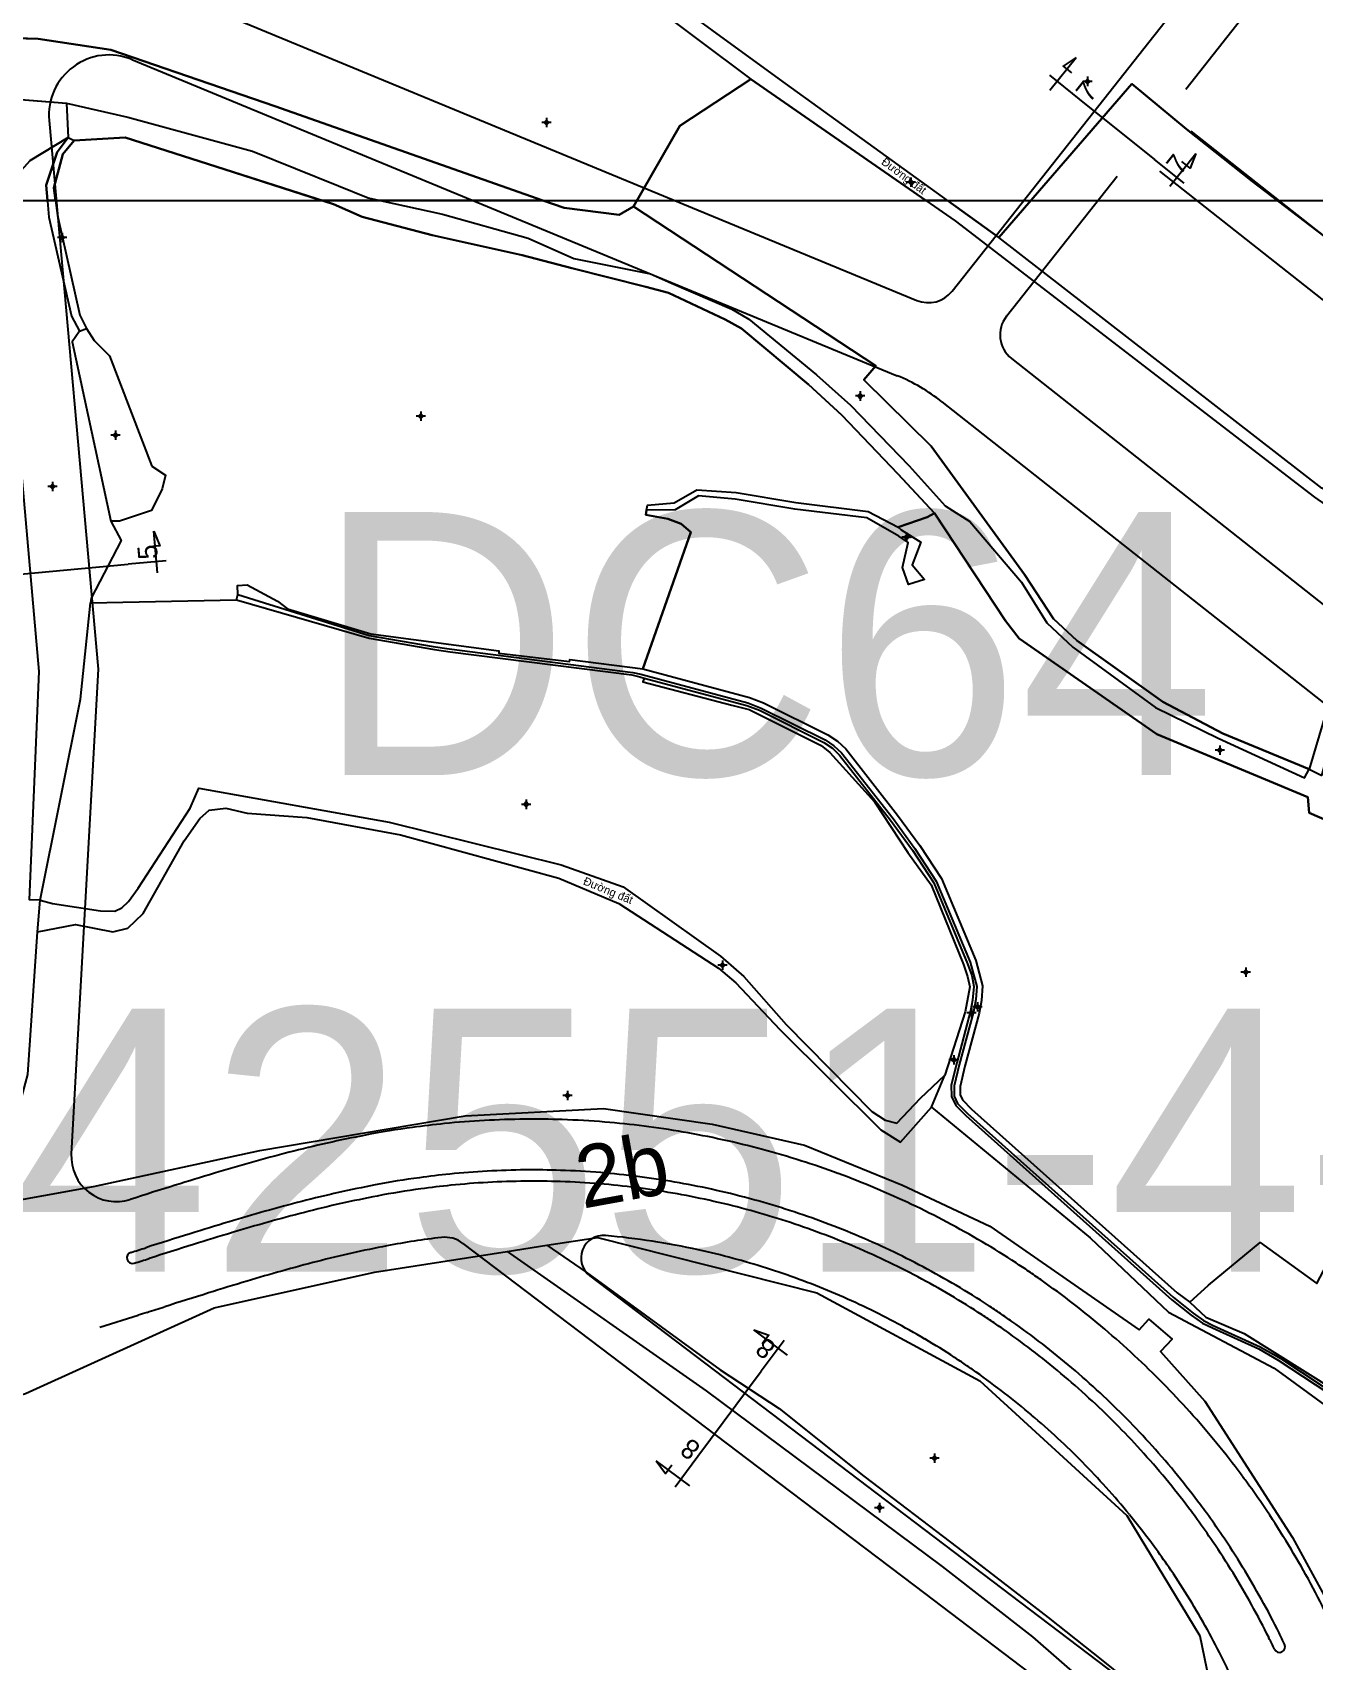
# Model space of a CAD drawing. Extents: x 548357 to 553070, y 1834500 to 1842500.
# Drawn here: x 551097.4 to 551438.2, y 1840111.6 to 1840544.7 of the extents above; entities that cross this region are included whole.
import ezdxf

# ---------------------------------------------------------------- set-up
doc = ezdxf.new("R2010")
doc.units = 0
for name, color, linetype in [('Level 10', 7, 'Continuous'), ('Level 11', 7, 'Continuous'), ('Level 13', 7, 'Continuous'), ('Level 2', 7, 'Continuous'), ('Level 30', 7, 'Continuous'), ('Level 5', 7, 'Continuous'), ('Level 52', 7, 'Continuous'), ('Level 55', 7, 'Continuous'), ('Level 61', 7, 'Continuous'), ('Level 62', 7, 'Continuous'), ('Level 7', 7, 'Continuous')]:
    doc.layers.add(name, color=color, linetype=linetype)

msp = doc.modelspace()

# ---------------------------------------------------------------- linework, layer by layer
at = {"layer": 'Level 10'}
for p, q in [((551106.38, 1840525.85), (551106.86, 1840516.73)), ((551106.86, 1840516.73), (551108.43, 1840515.94)), ((551109.86, 1840465.23), (551111.76, 1840465.92)), ((551112.82, 1840392.93), (551151.61, 1840393.74)), ((551151.61, 1840393.74), (551151.98, 1840395.14)), ((551437.06, 1840348.73), (551440.36, 1840347.03)), ((551098.69, 1840305.43), (551099.39, 1840313.86)), ((551336.54, 1840258.77), (551340.13, 1840267.26)), ((551223.68, 1840220.36), (551234.22, 1840222.01))]:
    msp.add_line(p, q, dxfattribs=at)
for points in [[(551114.28, 1840660.5), (551191.19, 1840605.11), (551288.45, 1840532.26), (551342.86, 1840494.6), (551438.49, 1840421.07), (551456.04, 1840408.84), (551446.73, 1840381.23), (551437.06, 1840348.73)], [(551440.36, 1840347.03), (551447.22, 1840371.4), (551454.04, 1840387.99), (551465.82, 1840401.65), (551459.1, 1840413.38), (551440.43, 1840423.43), (551354.44, 1840490.14), (551296.12, 1840532.21), (551117, 1840662.7)], [(551037.11, 1840549.53), (551066.12, 1840548.3), (551076.44, 1840543.63), (551098.86, 1840543.01), (551118.2, 1840540.1), (551161.85, 1840525.11), (551233.16, 1840500), (551238.84, 1840498), (551253.43, 1840496.18), (551257.28, 1840498.42), (551321.76, 1840456), (551318.54, 1840452.23), (551336.45, 1840434.6), (551361.33, 1840400.44), (551368.98, 1840388.72), (551375.21, 1840382.9), (551398.13, 1840366.63), (551414.04, 1840358.14), (551437.06, 1840348.73)], [(551037.11, 1840549.53), (551046.24, 1840536.02), (551056.23, 1840529.35), (551062.8, 1840527.2), (551072.7, 1840527.84), (551077.64, 1840529), (551081.72, 1840528.86), (551081.83, 1840527.85), (551106.38, 1840525.85)], [(551106.38, 1840525.85), (551122.75, 1840522.12), (551155.9, 1840513.07), (551178.76, 1840503.85), (551186.7, 1840500.69), (551189.86, 1840500), (551206.46, 1840496.37), (551229.24, 1840489.98), (551241.41, 1840484.5), (551261.82, 1840480.46), (551267.35, 1840477.95), (551283.39, 1840471.04), (551287.92, 1840468.4), (551305.95, 1840453.6), (551314.99, 1840445.54), (551330.63, 1840429.38), (551340.23, 1840418.78), (551346.74, 1840414.57), (551360.48, 1840398.44), (551367.27, 1840387.61), (551374.19, 1840381.18), (551396.19, 1840365.11), (551412.86, 1840356.94), (551435.83, 1840346.4), (551437.06, 1840348.73)], [(551099.39, 1840313.86), (551096.57, 1840313.94), (551099.1, 1840374.7), (551089.22, 1840487.92), (551091.87, 1840503.91), (551093.56, 1840507.04), (551096.72, 1840510.62), (551106.86, 1840516.73)], [(551106.86, 1840516.73), (551103.93, 1840512.86), (551100.98, 1840504.09), (551101.72, 1840495.51), (551107.76, 1840469.17), (551109.86, 1840465.23)], [(551108.43, 1840515.94), (551105.45, 1840512.28), (551103.02, 1840503.37), (551103.46, 1840500), (551103.99, 1840496), (551110, 1840469.46), (551111.76, 1840465.92)], [(551108.43, 1840515.94), (551122.02, 1840516.7), (551148.38, 1840508.33), (551177.41, 1840498.98), (551185.1, 1840495.64), (551203.73, 1840490.78), (551227.69, 1840485.44), (551240.83, 1840481.96), (551260.55, 1840476.97), (551266.55, 1840475.38), (551281.66, 1840468.31), (551286.04, 1840465.95), (551303.82, 1840451.05), (551312.66, 1840442.84), (551327.63, 1840427.22), (551337.34, 1840416.8)], [(551111.76, 1840465.92), (551113.8, 1840462.71), (551117.82, 1840458.62), (551129.16, 1840429.31), (551132.71, 1840426.94), (551131.9, 1840423.31), (551129.02, 1840417.52), (551120.53, 1840414.68), (551118.22, 1840414.63)], [(551109.86, 1840465.23), (551107.88, 1840462.41), (551118.22, 1840414.63)], [(551260.73, 1840417.59), (551260.96, 1840418.94), (551268.12, 1840419.53), (551274.16, 1840422.98), (551284.56, 1840422.29), (551300.44, 1840419.63), (551319.74, 1840417.27), (551327.68, 1840413.04)], [(551327.68, 1840413.04), (551328.5, 1840412.35), (551333.69, 1840409.04), (551331.37, 1840403.01), (551334.67, 1840399.15), (551330.41, 1840397.83), (551328.84, 1840402.35), (551330.3, 1840409.03), (551327.88, 1840410.71), (551319.34, 1840415.53), (551300.15, 1840417.85), (551284.36, 1840420.56), (551274.6, 1840421.43), (551268.37, 1840417.7), (551260.73, 1840417.59)], [(551118.22, 1840414.63), (551120.94, 1840409.56), (551112.95, 1840394.21), (551112.82, 1840392.93)], [(551259.76, 1840375.42), (551272.5, 1840411.7), (551269.94, 1840413.92), (551266.42, 1840415.3), (551260.51, 1840416.31), (551260.73, 1840417.59)], [(551327.68, 1840413.04), (551335.36, 1840415.71), (551337.34, 1840416.8)], [(551337.34, 1840416.8), (551356.2, 1840388.16), (551359.85, 1840383.45), (551396.5, 1840358.02), (551436.71, 1840341.21), (551437.05, 1840337.04), (551485.36, 1840316.17), (551500, 1840309.43), (551502.75, 1840308.17), (551555.02, 1840280.41), (551573.65, 1840254.89)], [(551151.98, 1840395.14), (551151.89, 1840397.59), (551154.48, 1840397.73), (551162.51, 1840393.39), (551165.18, 1840391.32), (551187.36, 1840384.66), (551221.41, 1840380.14), (551221.41, 1840379.56), (551240.21, 1840377.35), (551240.29, 1840377.88), (551259.76, 1840375.42)], [(551099.39, 1840313.86), (551110.13, 1840367.3), (551112.82, 1840392.93)], [(551151.61, 1840393.74), (551186.95, 1840383.54), (551204.3, 1840380.53), (551208.49, 1840379.94), (551256.8, 1840373.75), (551258.92, 1840373.25), (551260.1, 1840372.91)], [(551151.98, 1840395.14), (551186.91, 1840384.22), (551203.99, 1840381.28), (551208.23, 1840380.72), (551257.06, 1840374.42), (551259.26, 1840373.96), (551287.67, 1840366.3), (551291.27, 1840364.95), (551308.23, 1840356.45), (551310.56, 1840354.89), (551312.6, 1840353.01), (551326.32, 1840335.55), (551332.16, 1840327.54), (551337.8, 1840318.89), (551346.87, 1840297.31), (551348.6, 1840290.87), (551348.36, 1840287.38), (551347.74, 1840284.11), (551343.9, 1840270.04), (551342.61, 1840264.4), (551342.62, 1840261.68), (551343.51, 1840259.78), (551346.16, 1840257.11), (551400.89, 1840208.24), (551406.21, 1840203.93), (551408.91, 1840202.01), (551411.46, 1840200.71), (551424.03, 1840195), (551429.47, 1840191.9), (551452.02, 1840176.98)], [(551259.76, 1840375.42), (551288.14, 1840367.77), (551291.89, 1840366.36), (551309.01, 1840357.78), (551311.52, 1840356.1), (551313.73, 1840354.06), (551327.55, 1840336.48), (551333.43, 1840328.41), (551339.17, 1840319.61), (551348.33, 1840297.81), (551350.15, 1840291.02), (551349.89, 1840287.18), (551349.24, 1840283.76), (551345.39, 1840269.67), (551344.15, 1840264.23), (551344.16, 1840262.03), (551344.79, 1840260.68), (551347.22, 1840258.23), (551401.92, 1840209.39), (551405.26, 1840206.92)], [(551260.1, 1840372.91), (551259.77, 1840371.92), (551283.42, 1840365.7), (551288.08, 1840364.56), (551307.23, 1840354.99), (551309.51, 1840353.1), (551321.37, 1840339.97), (551330.29, 1840326.5), (551336.43, 1840317.95), (551345.06, 1840296.72), (551346.16, 1840293.5), (551346.72, 1840290.75), (551345.51, 1840284.1), (551340.13, 1840267.26)], [(551260.1, 1840372.91), (551287.45, 1840365.59), (551290.79, 1840364.35), (551307.91, 1840355.78), (551310.2, 1840354.25), (551312.11, 1840352.38), (551325.67, 1840335.09), (551331.54, 1840327.1), (551337.16, 1840318.49), (551346.17, 1840296.92), (551347.31, 1840293.8), (551347.83, 1840290.83), (551347.48, 1840287.21), (551346.9, 1840284.38), (551343.25, 1840270.6), (551341.8, 1840264.62), (551341.88, 1840261.58), (551343.03, 1840259.23), (551345.68, 1840256.55), (551400.51, 1840207.49), (551405.66, 1840203.46), (551408.61, 1840201.33), (551411.27, 1840200.07), (551423.61, 1840194.51), (551428.74, 1840191.48), (551451.62, 1840176.48)], [(551099.39, 1840313.86), (551102.69, 1840312.96), (551115.45, 1840310.98), (551119.26, 1840310.91), (551121.15, 1840311.78), (551122.88, 1840313.44), (551125.5, 1840317.03), (551139.32, 1840338.32), (551141.59, 1840343.59), (551192.26, 1840334.61), (551238.04, 1840323.26), (551254.53, 1840317.4), (551280.45, 1840298.91), (551286.62, 1840293.57), (551297.9, 1840280.77), (551320.72, 1840257.59), (551324.25, 1840255.33), (551327.31, 1840254.53), (551333.66, 1840261.14), (551340.13, 1840267.26)], [(551098.69, 1840305.43), (551108.78, 1840307.35), (551118.71, 1840305.41), (551122.77, 1840306.41), (551126.83, 1840310.31), (551137.73, 1840329.64), (551141.88, 1840335.6), (551144.4, 1840337.81), (551148.81, 1840338.35), (551154.48, 1840336.94), (551170.4, 1840335.86), (551195.32, 1840331.21), (551237.39, 1840319.72), (551253.36, 1840312.96), (551279.87, 1840295.73), (551284.45, 1840291.8), (551296.21, 1840279.42), (551323.1, 1840252.78), (551328.33, 1840249.46), (551336.54, 1840258.77)], [(551087.08, 1840232.84), (551093.05, 1840255.9), (551096.12, 1840267.45), (551098.69, 1840305.43)], [(551087.08, 1840232.84), (551113.62, 1840237.67), (551157.83, 1840247.28), (551212.51, 1840256.45), (551249.32, 1840258.41), (551278.22, 1840254.26), (551302.73, 1840248.63), (551328.85, 1840238), (551352.1, 1840227.14), (551391.84, 1840199.51), (551394.36, 1840202.34), (551400.55, 1840197.05), (551397.44, 1840193.76), (551409.31, 1840180.56), (551432.59, 1840144.3), (551447.9, 1840116.2)], [(551336.54, 1840258.77), (551378.76, 1840224.01), (551399.65, 1840204.25), (551427.75, 1840189.29), (551442.19, 1840178.74), (551456.07, 1840170.6), (551460.1, 1840169.81), (551492.44, 1840171.15)], [(551234.22, 1840222.01), (551247.67, 1840224.11), (551306.01, 1840209.36), (551349.44, 1840185.98), (551388.55, 1840150.17), (551407.98, 1840118.08), (551414.51, 1840086.3)], [(550958.44, 1840184.78), (550961.84, 1840184.42), (550973.02, 1840183.6), (550988.05, 1840184.12), (550996.05, 1840185.53), (551025.22, 1840188.98), (551050.28, 1840195.61), (551053.57, 1840196.32), (551072.13, 1840199.09), (551072.47, 1840199.25), (551072.93, 1840176.13), (551095.54, 1840182.55), (551145.69, 1840205.4), (551188.39, 1840214.84), (551223.68, 1840220.36)], [(551223.68, 1840220.36), (551276.64, 1840183.29), (551339.39, 1840136.6), (551363.4, 1840117.89), (551376.74, 1840106.21), (551380.41, 1840102.63), (551402.18, 1840086.48), (551416.64, 1840074.9)], [(551234.22, 1840222.01), (551244.71, 1840214.84), (551280.35, 1840188.93), (551296.02, 1840178.62), (551318.55, 1840160.6), (551343.46, 1840141.65), (551367.55, 1840122.96), (551382.15, 1840111.5), (551406.46, 1840091.83), (551414.51, 1840086.3)], [(551405.26, 1840206.92), (551410.22, 1840211.38), (551424, 1840222.79), (551439.03, 1840211.86), (551442.66, 1840218.57), (551446.29, 1840218.81), (551450.83, 1840215.35), (551501.88, 1840185.44), (551502.47, 1840182.58)], [(551405.26, 1840206.92), (551409.53, 1840202.9), (551419.73, 1840198.52), (551451.99, 1840178.33), (551465.55, 1840175.24), (551481.05, 1840175.67), (551497.62, 1840176.8)]]:
    msp.add_lwpolyline(points, dxfattribs=at)
at = {"layer": 'Level 11'}
for p, q in [((551377.43, 1840531.67), (551376.8, 1840531.67)), ((551378.05, 1840532.29), (551377.43, 1840531.67)), ((551377.43, 1840531.67), (551378.05, 1840531.04)), ((551378.05, 1840532.92), (551378.05, 1840532.29)), ((551378.68, 1840531.67), (551378.05, 1840532.29)), ((551378.05, 1840531.04), (551378.68, 1840531.67)), ((551378.05, 1840531.04), (551378.05, 1840530.42)), ((551379.3, 1840531.67), (551378.68, 1840531.67)), ((551234.11, 1840521.97), (551234.11, 1840521.35)), ((551233.48, 1840520.72), (551232.86, 1840520.72)), ((551234.11, 1840521.35), (551233.48, 1840520.72)), ((551233.48, 1840520.72), (551234.11, 1840520.1)), ((551234.73, 1840520.72), (551234.11, 1840521.35)), ((551234.11, 1840520.1), (551234.73, 1840520.72)), ((551234.11, 1840520.1), (551234.11, 1840519.47)), ((551235.36, 1840520.72), (551234.73, 1840520.72)), ((551330.4, 1840504.86), (551329.78, 1840504.86)), ((551331.03, 1840505.49), (551330.4, 1840504.86)), ((551330.4, 1840504.86), (551331.03, 1840504.24)), ((551331.03, 1840506.11), (551331.03, 1840505.49)), ((551331.65, 1840504.86), (551331.03, 1840505.49)), ((551331.03, 1840504.24), (551331.65, 1840504.86)), ((551332.28, 1840504.86), (551331.65, 1840504.86)), ((551331.03, 1840504.24), (551331.03, 1840503.61)), ((551105.26, 1840491.39), (551105.26, 1840490.77)), ((551104.64, 1840490.14), (551104.01, 1840490.14)), ((551105.26, 1840490.77), (551104.64, 1840490.14)), ((551104.64, 1840490.14), (551105.26, 1840489.52)), ((551105.89, 1840490.14), (551105.26, 1840490.77)), ((551105.26, 1840489.52), (551105.89, 1840490.14)), ((551105.26, 1840489.52), (551105.26, 1840488.89)), ((551106.51, 1840490.14), (551105.89, 1840490.14)), ((551317.57, 1840448.59), (551316.95, 1840447.97)), ((551317.57, 1840449.22), (551317.57, 1840448.59)), ((551318.2, 1840447.97), (551317.57, 1840448.59)), ((551200.7, 1840443.82), (551200.7, 1840443.2)), ((551316.95, 1840447.97), (551316.32, 1840447.97)), ((551316.95, 1840447.97), (551317.57, 1840447.34)), ((551317.57, 1840447.34), (551318.2, 1840447.97)), ((551317.57, 1840447.34), (551317.57, 1840446.72)), ((551318.82, 1840447.97), (551318.2, 1840447.97)), ((551200.08, 1840442.57), (551199.45, 1840442.57)), ((551200.7, 1840443.2), (551200.08, 1840442.57)), ((551200.08, 1840442.57), (551200.7, 1840441.95)), ((551201.33, 1840442.57), (551200.7, 1840443.2)), ((551200.7, 1840441.95), (551201.33, 1840442.57)), ((551200.7, 1840441.95), (551200.7, 1840441.32)), ((551201.95, 1840442.57), (551201.33, 1840442.57)), ((551118.79, 1840437.54), (551118.17, 1840437.54)), ((551119.42, 1840438.17), (551118.79, 1840437.54)), ((551118.79, 1840437.54), (551119.42, 1840436.92)), ((551119.42, 1840438.79), (551119.42, 1840438.17)), ((551120.04, 1840437.54), (551119.42, 1840438.17)), ((551119.42, 1840436.92), (551120.04, 1840437.54)), ((551119.42, 1840436.92), (551119.42, 1840436.29)), ((551120.67, 1840437.54), (551120.04, 1840437.54)), ((551102.07, 1840423.88), (551101.44, 1840423.88)), ((551102.69, 1840424.5), (551102.07, 1840423.88)), ((551102.07, 1840423.88), (551102.69, 1840423.25)), ((551102.69, 1840425.13), (551102.69, 1840424.5)), ((551103.32, 1840423.88), (551102.69, 1840424.5)), ((551102.69, 1840423.25), (551103.32, 1840423.88)), ((551102.69, 1840423.25), (551102.69, 1840422.63)), ((551103.94, 1840423.88), (551103.32, 1840423.88)), ((551329.31, 1840410.41), (551328.68, 1840410.41)), ((551329.93, 1840411.03), (551329.31, 1840410.41)), ((551329.31, 1840410.41), (551329.93, 1840409.78)), ((551329.93, 1840411.66), (551329.93, 1840411.03)), ((551330.56, 1840410.41), (551329.93, 1840411.03)), ((551329.93, 1840409.78), (551330.56, 1840410.41)), ((551329.93, 1840409.78), (551329.93, 1840409.16)), ((551331.18, 1840410.41), (551330.56, 1840410.41)), ((551412.6, 1840353.77), (551411.98, 1840353.77)), ((551413.23, 1840354.39), (551412.6, 1840353.77)), ((551412.6, 1840353.77), (551413.23, 1840353.14)), ((551413.23, 1840355.02), (551413.23, 1840354.39)), ((551413.85, 1840353.77), (551413.23, 1840354.39)), ((551413.23, 1840353.14), (551413.85, 1840353.77)), ((551413.23, 1840353.14), (551413.23, 1840352.52)), ((551414.48, 1840353.77), (551413.85, 1840353.77)), ((551228.72, 1840339.96), (551228.1, 1840339.33)), ((551228.72, 1840340.58), (551228.72, 1840339.96)), ((551229.35, 1840339.33), (551228.72, 1840339.96)), ((551228.1, 1840339.33), (551227.47, 1840339.33)), ((551228.1, 1840339.33), (551228.72, 1840338.71)), ((551228.72, 1840338.71), (551229.35, 1840339.33)), ((551228.72, 1840338.71), (551228.72, 1840338.08)), ((551229.97, 1840339.33), (551229.35, 1840339.33)), ((551280.3, 1840296.53), (551279.68, 1840296.53)), ((551280.93, 1840297.15), (551280.3, 1840296.53)), ((551280.3, 1840296.53), (551280.93, 1840295.9)), ((551280.93, 1840297.78), (551280.93, 1840297.15)), ((551281.55, 1840296.53), (551280.93, 1840297.15)), ((551280.93, 1840295.9), (551281.55, 1840296.53)), ((551282.18, 1840296.53), (551281.55, 1840296.53)), ((551280.93, 1840295.9), (551280.93, 1840295.28)), ((551419.52, 1840294.65), (551418.89, 1840294.65)), ((551420.14, 1840295.28), (551419.52, 1840294.65)), ((551419.52, 1840294.65), (551420.14, 1840294.03)), ((551420.14, 1840295.9), (551420.14, 1840295.28)), ((551420.77, 1840294.65), (551420.14, 1840295.28)), ((551420.14, 1840294.03), (551420.77, 1840294.65)), ((551420.14, 1840294.03), (551420.14, 1840293.4)), ((551421.39, 1840294.65), (551420.77, 1840294.65)), ((551346.58, 1840283.82), (551345.96, 1840283.82)), ((551347.21, 1840284.45), (551346.58, 1840283.82)), ((551346.58, 1840283.82), (551347.21, 1840283.2)), ((551347.21, 1840285.07), (551347.21, 1840284.45)), ((551347.83, 1840283.82), (551347.21, 1840284.45)), ((551347.21, 1840283.2), (551347.83, 1840283.82)), ((551348.16, 1840285.49), (551347.54, 1840285.49)), ((551348.46, 1840283.82), (551347.83, 1840283.82)), ((551348.79, 1840286.11), (551348.16, 1840285.49)), ((551348.16, 1840285.49), (551348.79, 1840284.86)), ((551348.79, 1840286.74), (551348.79, 1840286.11)), ((551349.41, 1840285.49), (551348.79, 1840286.11)), ((551348.79, 1840284.86), (551349.41, 1840285.49)), ((551348.79, 1840284.86), (551348.79, 1840284.24)), ((551350.04, 1840285.49), (551349.41, 1840285.49)), ((551347.21, 1840283.2), (551347.21, 1840282.57)), ((551341.82, 1840271.36), (551341.2, 1840271.36)), ((551342.45, 1840271.99), (551341.82, 1840271.36)), ((551341.82, 1840271.36), (551342.45, 1840270.74)), ((551342.45, 1840272.61), (551342.45, 1840271.99)), ((551343.07, 1840271.36), (551342.45, 1840271.99)), ((551342.45, 1840270.74), (551343.07, 1840271.36)), ((551342.45, 1840270.74), (551342.45, 1840270.11)), ((551343.7, 1840271.36), (551343.07, 1840271.36)), ((551239.08, 1840261.84), (551238.46, 1840261.84)), ((551239.71, 1840262.46), (551239.08, 1840261.84)), ((551239.08, 1840261.84), (551239.71, 1840261.21)), ((551239.71, 1840263.09), (551239.71, 1840262.46)), ((551240.33, 1840261.84), (551239.71, 1840262.46)), ((551239.71, 1840261.21), (551240.33, 1840261.84)), ((551240.96, 1840261.84), (551240.33, 1840261.84)), ((551239.71, 1840261.21), (551239.71, 1840260.59)), ((551337.38, 1840166.62), (551337.38, 1840166)), ((551336.76, 1840165.37), (551336.13, 1840165.37)), ((551337.38, 1840166), (551336.76, 1840165.37)), ((551336.76, 1840165.37), (551337.38, 1840164.75)), ((551338.01, 1840165.37), (551337.38, 1840166)), ((551337.38, 1840164.75), (551338.01, 1840165.37)), ((551337.38, 1840164.75), (551337.38, 1840164.12)), ((551338.63, 1840165.37), (551338.01, 1840165.37)), ((551322.06, 1840152.21), (551321.43, 1840152.21)), ((551322.68, 1840152.84), (551322.06, 1840152.21)), ((551322.06, 1840152.21), (551322.68, 1840151.59)), ((551322.68, 1840153.46), (551322.68, 1840152.84)), ((551323.31, 1840152.21), (551322.68, 1840152.84)), ((551322.68, 1840151.59), (551323.31, 1840152.21)), ((551322.68, 1840151.59), (551322.68, 1840150.96)), ((551323.93, 1840152.21), (551323.31, 1840152.21))]:
    msp.add_line(p, q, dxfattribs=at)
for centre in [(551378.05, 1840531.67), (551234.11, 1840520.72), (551331.03, 1840504.86), (551105.26, 1840490.14), (551317.57, 1840447.97), (551200.7, 1840442.57), (551119.42, 1840437.54), (551102.69, 1840423.88), (551329.93, 1840410.41), (551413.23, 1840353.77), (551228.72, 1840339.33), (551280.93, 1840296.53), (551420.14, 1840294.65), (551347.21, 1840283.82), (551348.78, 1840285.49), (551342.45, 1840271.36), (551239.71, 1840261.84), (551337.38, 1840165.37), (551322.68, 1840152.21)]:
    msp.add_circle(centre, 0.15, dxfattribs=at)
at = {"layer": 'Level 13'}
for points in [[(551368.06, 1840529.35), (551375.03, 1840538.03)], [(551375.03, 1840538.03), (551371.59, 1840535.69), (551373.8, 1840533.92)], [(551367.99, 1840533.3), (551375.88, 1840526.97)], [(551375.88, 1840526.97), (551395.91, 1840510.9)], [(551403.81, 1840504.57), (551395.91, 1840510.9)], [(551399.94, 1840503.79), (551406.9, 1840512.47)], [(551406.9, 1840512.47), (551405.36, 1840508.61), (551403.15, 1840510.38)], [(551129.63, 1840411.98), (551131.21, 1840408.13), (551128.38, 1840407.87)], [(551130.65, 1840400.9), (551129.63, 1840411.98)], [(551081.7, 1840399.43), (551122.81, 1840403.22)], [(551132.89, 1840404.15), (551122.81, 1840403.22)], [(551298.25, 1840192.83), (551289.32, 1840199.49)], [(551289.32, 1840199.49), (551293.24, 1840198.09), (551291.54, 1840195.81)], [(551297.32, 1840196.68), (551291.27, 1840188.56)], [(551274.36, 1840165.9), (551291.27, 1840188.56)], [(551272.25, 1840158), (551263.33, 1840164.66)], [(551263.33, 1840164.66), (551265.79, 1840161.3), (551267.49, 1840163.58)], [(551268.31, 1840157.79), (551274.36, 1840165.9)]]:
    msp.add_lwpolyline(points, dxfattribs=at)
at = {"layer": 'Level 2'}
for p, q in [((551098.86, 1840543.01), (551076.44, 1840543.63)), ((551118.2, 1840540.1), (551098.86, 1840543.01)), ((551081.83, 1840527.85), (551106.38, 1840525.85)), ((551186.7, 1840500.69), (551189.86, 1840500)), ((551189.86, 1840500), (551206.46, 1840496.37)), ((551206.46, 1840496.37), (551229.24, 1840489.98)), ((551321.76, 1840456), (551257.28, 1840498.42)), ((551203.73, 1840490.78), (551185.1, 1840495.64)), ((551227.69, 1840485.44), (551203.73, 1840490.78)), ((551240.83, 1840481.96), (551227.69, 1840485.44)), ((551260.55, 1840476.97), (551240.83, 1840481.96)), ((551261.82, 1840480.46), (551267.35, 1840477.95)), ((551267.35, 1840477.95), (551283.39, 1840471.04)), ((551283.39, 1840471.04), (551287.92, 1840468.4)), ((551286.04, 1840465.95), (551281.66, 1840468.31)), ((551303.82, 1840451.05), (551286.04, 1840465.95)), ((551287.92, 1840468.4), (551305.95, 1840453.6)), ((551305.95, 1840453.6), (551314.99, 1840445.54)), ((551318.54, 1840452.23), (551321.76, 1840456)), ((551312.66, 1840442.84), (551303.82, 1840451.05)), ((551314.99, 1840445.54), (551330.63, 1840429.38)), ((551327.63, 1840427.22), (551312.66, 1840442.84)), ((551337.34, 1840416.8), (551327.63, 1840427.22)), ((551330.63, 1840429.38), (551340.23, 1840418.78)), ((551274.16, 1840422.98), (551284.56, 1840422.29)), ((551284.56, 1840422.29), (551300.44, 1840419.63)), ((551268.37, 1840417.7), (551260.73, 1840417.59)), ((551274.6, 1840421.43), (551268.37, 1840417.7)), ((551284.36, 1840420.56), (551274.6, 1840421.43)), ((551300.15, 1840417.85), (551284.36, 1840420.56)), ((551120.53, 1840414.68), (551118.22, 1840414.63)), ((551118.22, 1840414.63), (551120.94, 1840409.56)), ((551260.73, 1840417.59), (551260.51, 1840416.31)), ((551269.94, 1840413.92), (551266.42, 1840415.3)), ((551327.68, 1840413.04), (551335.36, 1840415.71)), ((551335.36, 1840415.71), (551327.68, 1840413.04)), ((551335.36, 1840415.71), (551337.34, 1840416.8)), ((551337.34, 1840416.8), (551335.36, 1840415.71)), ((551356.2, 1840388.16), (551337.34, 1840416.8)), ((551368.98, 1840388.72), (551361.33, 1840400.44)), ((551154.48, 1840397.73), (551162.51, 1840393.39)), ((551360.48, 1840398.44), (551367.27, 1840387.61)), ((551112.82, 1840392.93), (551151.61, 1840393.74)), ((551151.61, 1840393.74), (551151.98, 1840395.14)), ((551162.51, 1840393.39), (551165.18, 1840391.32)), ((551165.18, 1840391.32), (551187.36, 1840384.66)), ((551187.36, 1840384.66), (551221.41, 1840380.14)), ((551221.41, 1840380.14), (551221.41, 1840379.56)), ((551221.41, 1840379.56), (551240.21, 1840377.35)), ((551259.76, 1840375.42), (551288.14, 1840367.77)), ((551288.14, 1840367.77), (551291.89, 1840366.36)), ((551396.19, 1840365.11), (551412.86, 1840356.94)), ((551313.73, 1840354.06), (551327.55, 1840336.48)), ((551412.86, 1840356.94), (551435.83, 1840346.4)), ((551435.83, 1840346.4), (551437.06, 1840348.73)), ((551327.55, 1840336.48), (551333.43, 1840328.41)), ((551333.43, 1840328.41), (551339.17, 1840319.61)), ((551339.17, 1840319.61), (551348.33, 1840297.81)), ((551348.33, 1840297.81), (551350.15, 1840291.02)), ((551350.15, 1840291.02), (551349.89, 1840287.18)), ((551349.89, 1840287.18), (551349.24, 1840283.76)), ((551344.15, 1840264.23), (551344.16, 1840262.03)), ((551344.16, 1840262.03), (551344.79, 1840260.68)), ((551344.79, 1840260.68), (551347.22, 1840258.23)), ((551347.22, 1840258.23), (551401.92, 1840209.39)), ((551401.92, 1840209.39), (551405.26, 1840206.92))]:
    msp.add_line(p, q, dxfattribs=at)
for points in [[(551233.16, 1840500), (551161.85, 1840525.11), (551118.2, 1840540.1)], [(551106.38, 1840525.85), (551122.75, 1840522.12), (551155.9, 1840513.07)], [(551148.38, 1840508.33), (551122.02, 1840516.7), (551108.43, 1840515.94), (551105.45, 1840512.28)], [(551155.9, 1840513.07), (551178.76, 1840503.85), (551186.7, 1840500.69)], [(551105.45, 1840512.28), (551103.02, 1840503.37), (551103.46, 1840500), (551103.99, 1840496), (551110, 1840469.46), (551111.76, 1840465.92)], [(551185.1, 1840495.64), (551177.41, 1840498.98), (551148.38, 1840508.33)], [(551257.28, 1840498.42), (551253.43, 1840496.18), (551238.84, 1840498), (551233.16, 1840500)], [(551229.24, 1840489.98), (551241.41, 1840484.5), (551261.82, 1840480.46)], [(551281.66, 1840468.31), (551266.55, 1840475.38), (551260.55, 1840476.97)], [(551111.76, 1840465.92), (551113.8, 1840462.71), (551117.82, 1840458.62)], [(551117.82, 1840458.62), (551129.16, 1840429.31), (551132.71, 1840426.94)], [(551361.33, 1840400.44), (551336.45, 1840434.6), (551318.54, 1840452.23)], [(551132.71, 1840426.94), (551131.9, 1840423.31), (551129.02, 1840417.52), (551120.53, 1840414.68)], [(551266.42, 1840415.3), (551260.51, 1840416.31), (551260.73, 1840417.59), (551260.96, 1840418.94), (551268.12, 1840419.53), (551274.16, 1840422.98)], [(551330.3, 1840409.03), (551327.88, 1840410.71), (551319.34, 1840415.53), (551300.15, 1840417.85)], [(551300.44, 1840419.63), (551319.74, 1840417.27), (551327.68, 1840413.04)], [(551340.23, 1840418.78), (551346.74, 1840414.57), (551360.48, 1840398.44)], [(551259.76, 1840375.42), (551272.5, 1840411.7), (551269.94, 1840413.92)], [(551269.94, 1840413.92), (551272.5, 1840411.7), (551259.76, 1840375.42)], [(551260.51, 1840416.31), (551266.42, 1840415.3), (551269.94, 1840413.92)], [(551120.94, 1840409.56), (551112.95, 1840394.21), (551112.82, 1840392.93)], [(551327.68, 1840413.04), (551328.5, 1840412.35), (551333.69, 1840409.04), (551331.37, 1840403.01), (551334.67, 1840399.15), (551330.41, 1840397.83)], [(551330.41, 1840397.83), (551328.84, 1840402.35), (551330.3, 1840409.03)], [(551151.98, 1840395.14), (551151.89, 1840397.59), (551154.48, 1840397.73)], [(551485.36, 1840316.17), (551437.05, 1840337.04), (551436.71, 1840341.21), (551396.5, 1840358.02), (551359.85, 1840383.45), (551356.2, 1840388.16)], [(551367.27, 1840387.61), (551374.19, 1840381.18), (551396.19, 1840365.11)], [(551398.13, 1840366.63), (551375.21, 1840382.9), (551368.98, 1840388.72)], [(551240.21, 1840377.35), (551240.29, 1840377.88), (551259.76, 1840375.42)], [(551291.89, 1840366.36), (551309.01, 1840357.78), (551311.52, 1840356.1), (551313.73, 1840354.06)], [(551437.06, 1840348.73), (551414.04, 1840358.14), (551398.13, 1840366.63)], [(551349.24, 1840283.76), (551345.39, 1840269.67), (551344.15, 1840264.23)], [(551405.26, 1840206.92), (551410.22, 1840211.38), (551424, 1840222.79)], [(551424, 1840222.79), (551439.03, 1840211.86), (551442.66, 1840218.57)]]:
    msp.add_lwpolyline(points, dxfattribs=at)
at = {"layer": 'Level 30'}
for p, q in [((551106.53, 1840566.81), (551332.68, 1840473.38)), ((551353.72, 1840490.66), (551412.03, 1840564.54)), ((551404.22, 1840529.63), (551424.22, 1840554.98)), ((551123.83, 1840537.48), (551327.45, 1840453.36)), ((551405.54, 1840518.39), (551629.68, 1840341.51)), ((551356.5, 1840469.16), (551385.94, 1840506.47)), ((551397.18, 1840507.79), (551621.31, 1840330.91)), ((551342.01, 1840475.82), (551353.72, 1840490.66)), ((551357.82, 1840457.93), (551581.96, 1840281.04)), ((551339.34, 1840446.4), (551563.16, 1840269.77)), ((551245.67, 1840213.87), (551400.89, 1840096.17)), ((551115.28, 1840200.23), (551125.47, 1840203.44))]:
    msp.add_line(p, q, dxfattribs=at)
for points in [[(551101.79, 1840521.26), (551114.88, 1840375.26), (551107.7, 1840246.31)], [(551211.9, 1840222.53), (551299.03, 1840156.47), (551332.21, 1840131.3), (551397.87, 1840081.51)]]:
    msp.add_lwpolyline(points, dxfattribs=at)
for centre, radius, start, end in [((551117.72, 1840522.69), 16, 67.5539, 185.1255), ((551335.73, 1840480.78), 8, 247.5539, 321.7202), ((551362.78, 1840464.21), 8, 141.7202, 231.7202), ((551308.36, 1840407.15), 50, 51.7202, 67.5539), ((551228.24, 1840032.67), 222.71, 97.6737, 100.9398), ((551233.76, 1839991.7), 264.05, 95.8126, 97.6737), ((551229.62, 1840032.38), 223.16, 93.0822, 95.8126), ((551230.96, 1840007.52), 248.06, 90.6066, 93.0822), ((551230.76, 1840026.45), 229.12, 88.1154, 90.6066), ((551230.61, 1840021.79), 233.79, 85.3316, 88.1154), ((551230.89, 1840025.32), 230.25, 82.7187, 85.3316), ((551228.81, 1840009.03), 246.67, 80.2653, 82.7187), ((551242.69, 1839949.61), 306.98, 102.5838, 104.5403), ((551254.69, 1839895.81), 362.1, 100.9398, 102.5838), ((551231.67, 1840025.7), 229.75, 77.6159, 80.2653), ((551230.65, 1840021.04), 234.52, 74.9477, 77.6159), ((551119.68, 1840245.64), 12, 176.8111, 287.8062), ((551307.33, 1839700.38), 564.45, 104.5403, 105.5914), ((551231.75, 1840025.13), 230.29, 72.3057, 74.9477), ((551227.03, 1840010.35), 245.8, 69.8574, 72.3057), ((551604.98, 1838724.84), 1584.37, 106.84867, 107.24369), ((551281.39, 1839793.32), 467.97, 105.5914, 106.8487), ((551233.76, 1839991.7), 250.55, 95.8126, 97.6737), ((551229.62, 1840032.38), 209.66, 93.0822, 95.8126), ((551230.96, 1840007.52), 234.56, 90.6066, 93.0822), ((551230.76, 1840026.45), 215.62, 88.1154, 90.6066), ((551230.61, 1840021.79), 220.29, 85.3316, 88.1154), ((551230.89, 1840025.32), 216.75, 82.7187, 85.3316), ((551228.81, 1840009.03), 233.17, 80.2653, 82.7187), ((551232.5, 1840025.25), 229.93, 67.213, 69.8574), ((551514.16, 1839017.44), 1277.99, 107.24369, 107.80617), ((551242.69, 1839949.61), 293.48, 102.5838, 104.5403), ((551254.69, 1839895.81), 348.6, 100.9398, 102.5838), ((551228.24, 1840032.67), 209.21, 97.6737, 100.9398), ((551228.24, 1840032.67), 206.21, 97.6737, 100.9398), ((551233.76, 1839991.7), 247.55, 95.8126, 97.6737), ((551229.62, 1840032.38), 206.66, 93.0822, 95.8126), ((551230.96, 1840007.52), 231.56, 90.6066, 93.0822), ((551230.76, 1840026.45), 212.62, 88.1154, 90.6066), ((551230.61, 1840021.79), 217.29, 85.3316, 88.1154), ((551230.89, 1840025.32), 213.75, 82.7187, 85.3316), ((551228.81, 1840009.03), 230.17, 80.2653, 82.7187), ((551231.67, 1840025.7), 213.25, 77.6159, 80.2653), ((551231.67, 1840025.7), 216.25, 77.6159, 80.2653), ((551230.65, 1840021.04), 221.02, 74.9477, 77.6159), ((551230.54, 1840020.57), 235, 64.6248, 67.213), ((551307.33, 1839700.38), 550.95, 104.5403, 105.5914), ((551242.69, 1839949.61), 290.48, 102.5838, 104.5403), ((551254.69, 1839895.81), 345.6, 100.9398, 102.5838), ((551230.65, 1840021.04), 218.02, 74.9477, 77.6159), ((551231.75, 1840025.13), 213.79, 72.3057, 74.9477), ((551231.75, 1840025.13), 216.79, 72.3057, 74.9477), ((551227.03, 1840010.35), 232.3, 69.8574, 72.3057), ((551230.54, 1840020.58), 235, 62.0647, 64.6248), ((551604.98, 1838724.84), 1570.87, 106.84867, 107.24369), ((551281.39, 1839793.32), 454.47, 105.5914, 106.8487), ((551281.39, 1839793.32), 451.47, 105.5914, 106.8487), ((551307.33, 1839700.38), 547.95, 104.5403, 105.5914), ((551227.03, 1840010.35), 229.3, 69.8574, 72.3057), ((551232.5, 1840025.25), 216.43, 67.213, 69.8574), ((551230.54, 1840020.57), 235, 59.4368, 62.0647), ((551514.16, 1839017.44), 1264.49, 107.24369, 107.80577), ((551604.98, 1838724.84), 1567.87, 106.84867, 107.24369), ((551228.24, 1840032.67), 192.71, 96.582, 100.9398), ((551207.07, 1840216.16), 8, 52.826, 96.582), ((551249.3, 1840218.65), 6, 84.7803, 232.826), ((551231.67, 1840025.7), 199.75, 77.6159, 84.7803), ((551232.5, 1840025.25), 213.43, 67.213, 69.8574), ((551230.54, 1840020.57), 221.5, 64.6248, 67.213), ((551230.54, 1840020.58), 235, 56.8454, 59.4368), ((551123.99, 1840218.68), 1.5, 107.3185, 287.3185), ((550978.91, 1840683.96), 485.87, 287.3185, 287.8058), ((550978.91, 1840683.96), 488.87, 287.3185, 287.8058), ((551514.16, 1839017.44), 1261.49, 107.24369, 107.80577), ((551242.69, 1839949.61), 276.98, 102.5838, 104.5403), ((551254.69, 1839895.81), 332.1, 100.9398, 102.5838), ((551230.65, 1840021.04), 204.52, 74.9477, 77.6159), ((551231.75, 1840025.13), 200.29, 72.3057, 74.9477), ((551230.54, 1840020.57), 218.5, 64.6248, 67.213), ((551230.54, 1840020.58), 221.5, 62.0647, 64.6248), ((551281.39, 1839793.32), 437.97, 105.5914, 106.8487), ((551307.33, 1839700.38), 534.45, 104.5403, 105.5914), ((551227.03, 1840010.35), 215.8, 69.8574, 72.3057), ((551230.54, 1840020.58), 218.5, 62.0647, 64.6248), ((551230.54, 1840020.57), 221.5, 59.4368, 62.0647), ((551230.53, 1840020.57), 235.01, 55.8508, 56.8454), ((551244.16, 1840040.66), 210.73, 54.7733, 55.8508), ((551604.98, 1838724.84), 1554.37, 106.84867, 107.24369), ((551232.5, 1840025.25), 199.93, 67.213, 69.8574), ((551230.54, 1840020.57), 218.5, 59.4368, 62.0647), ((551230.54, 1840020.58), 221.5, 56.8454, 59.4368), ((551217.37, 1840002.72), 257.18, 52.398, 54.7733), ((550978.91, 1840683.96), 502.37, 287.2474, 287.8058), ((551514.16, 1839017.44), 1247.99, 107.24369, 107.80577), ((551230.54, 1840020.57), 205, 64.6248, 67.213), ((551230.54, 1840020.58), 205, 62.0647, 64.6248), ((551230.54, 1840020.58), 218.5, 56.8454, 59.4368), ((551230.53, 1840020.57), 221.51, 55.8508, 56.8454), ((551242.15, 1840034.89), 216.57, 49.5527, 52.398), ((551768.69, 1838140.04), 2161.32, 107.24735, 107.31379), ((551230.54, 1840020.57), 205, 59.4368, 62.0647), ((551230.53, 1840020.57), 218.51, 55.8508, 56.8454), ((551244.16, 1840040.66), 194.23, 54.7733, 55.8508), ((551244.16, 1840040.66), 197.23, 54.7733, 55.8508), ((551217.37, 1840002.72), 243.68, 52.398, 54.7733), ((551230.54, 1840020.58), 205, 56.8454, 59.4368), ((551217.37, 1840002.72), 240.68, 52.398, 54.7733), ((551215.81, 1840004), 257.16, 47.1867, 49.5527), ((551242.15, 1840034.89), 200.07, 49.5527, 52.398), ((551242.15, 1840034.89), 203.07, 49.5527, 52.398), ((551241.96, 1840032.22), 218.69, 44.4186, 47.1867), ((551230.53, 1840020.57), 205.01, 55.8508, 56.8454), ((551244.16, 1840040.66), 180.73, 54.7733, 55.8508), ((551217.37, 1840002.72), 227.18, 52.398, 54.7733), ((551215.81, 1840004), 243.66, 47.1867, 49.5527), ((551215.81, 1840004), 240.66, 47.1867, 49.5527), ((551219.16, 1840009.89), 250.61, 42.0379, 44.4186), ((551242.15, 1840034.89), 186.57, 49.5527, 52.398), ((551241.96, 1840032.22), 202.19, 44.4186, 47.1867), ((551241.96, 1840032.22), 205.19, 44.4186, 47.1867), ((551215.81, 1840004), 227.16, 47.1867, 49.5527), ((551219.16, 1840009.89), 237.11, 42.0379, 44.4186), ((551240.43, 1840029.06), 221.97, 39.1866, 42.0379), ((551219.16, 1840009.89), 234.11, 42.0379, 44.4186), ((551241.96, 1840032.22), 188.69, 44.4186, 47.1867), ((551240.43, 1840029.06), 205.47, 39.1866, 42.0379), ((551240.43, 1840029.06), 208.47, 39.1866, 42.0379), ((551218.3, 1840011.02), 250.52, 36.7927, 39.1866), ((551219.16, 1840009.89), 220.61, 42.0379, 44.4186), ((551218.3, 1840011.02), 234.02, 36.7927, 39.1866), ((551218.3, 1840011.02), 237.02, 36.7927, 39.1866), ((551265.48, 1840046.3), 191.61, 35.9362, 36.7927), ((551212.87, 1840008.17), 256.58, 34.2144, 35.9362), ((551240.43, 1840029.06), 191.97, 39.1866, 42.0379), ((551218.3, 1840011.02), 220.52, 36.7927, 39.1866), ((551265.48, 1840046.3), 175.11, 35.9362, 36.7927), ((551265.48, 1840046.3), 178.11, 35.9362, 36.7927), ((551212.87, 1840008.17), 243.08, 34.2144, 35.9362), ((551242.83, 1840028.54), 220.36, 31.43, 34.2144), ((551212.87, 1840008.17), 240.08, 34.2144, 35.9362), ((551265.48, 1840046.3), 161.61, 35.9362, 36.7927), ((551212.87, 1840008.17), 226.58, 34.2144, 35.9362), ((551242.83, 1840028.54), 203.86, 31.43, 34.2144), ((551242.83, 1840028.54), 206.86, 31.43, 34.2144), ((551214.19, 1840011.04), 253.92, 29.0463, 31.43), ((551214.19, 1840011.04), 240.42, 29.0463, 31.43), ((551242.83, 1840028.54), 190.36, 31.43, 34.2144), ((551214.19, 1840011.04), 237.42, 29.0463, 31.43), ((551244.18, 1840027.7), 219.62, 26.2544, 29.0463), ((551214.19, 1840011.04), 223.92, 29.0463, 31.43), ((551244.18, 1840027.7), 206.12, 26.2544, 29.0463), ((551244.18, 1840027.7), 203.12, 26.2544, 29.0463), ((551244.18, 1840027.7), 189.62, 26.2544, 29.0463), ((551216.04, 1840013.82), 234.49, 25.4472, 26.2544), ((551429.14, 1840115.22), 1.5, 205.4472, 25.4472), ((551216.04, 1840013.82), 237.49, 25.4472, 26.2544), ((551216.04, 1840013.82), 220.99, 25.4471, 26.2544)]:
    msp.add_arc(centre, radius, start, end, dxfattribs=at)
at = {"layer": 'Level 52'}
for p, q in [((551288.45, 1840532.26), (551269.61, 1840519.87)), ((551269.61, 1840519.87), (551288.45, 1840532.26)), ((551335.06, 1840500), (551288.45, 1840532.26)), ((551288.45, 1840532.26), (551335.06, 1840500)), ((551389.88, 1840531.02), (551354.44, 1840490.14)), ((551354.44, 1840490.14), (551389.88, 1840531.02)), ((551404.41, 1840518.98), (551389.88, 1840531.02)), ((551389.88, 1840531.02), (551404.41, 1840518.98)), ((551269.61, 1840519.87), (551257.28, 1840498.42)), ((551257.28, 1840498.42), (551269.61, 1840519.87)), ((551421.94, 1840504.99), (551404.41, 1840518.98)), ((551404.41, 1840518.98), (551421.94, 1840504.99)), ((551446.22, 1840486.5), (551421.94, 1840504.99)), ((551421.94, 1840504.99), (551446.22, 1840486.5)), ((551103.46, 1840500), (551101.33, 1840500)), ((551101.33, 1840500), (551103.46, 1840500)), ((551189.86, 1840500), (551174.24, 1840500)), ((551174.24, 1840500), (551189.86, 1840500)), ((551233.16, 1840500), (551189.86, 1840500)), ((551189.86, 1840500), (551233.16, 1840500)), ((551238.84, 1840498), (551233.16, 1840500)), ((551233.16, 1840500), (551238.84, 1840498)), ((551340.77, 1840500), (551335.06, 1840500)), ((551335.06, 1840500), (551340.77, 1840500)), ((551340.77, 1840500), (551354.44, 1840490.14))]:
    msp.add_line(p, q, dxfattribs=at)
for points in [[(551106.86, 1840516.73), (551096.72, 1840510.62), (551093.56, 1840507.04), (551091.87, 1840503.91), (551091.22, 1840500)], [(551091.22, 1840500), (551091.87, 1840503.91), (551093.56, 1840507.04), (551096.72, 1840510.62), (551106.86, 1840516.73)], [(551101.33, 1840500), (551100.98, 1840504.09), (551103.93, 1840512.86), (551106.86, 1840516.73)], [(551106.86, 1840516.73), (551103.93, 1840512.86), (551100.98, 1840504.09), (551101.33, 1840500)], [(551108.43, 1840515.94), (551105.45, 1840512.28), (551103.02, 1840503.37), (551103.46, 1840500)], [(551103.46, 1840500), (551103.02, 1840503.37), (551105.45, 1840512.28), (551108.43, 1840515.94)], [(551174.24, 1840500), (551148.38, 1840508.33), (551122.02, 1840516.7), (551108.43, 1840515.94)], [(551108.43, 1840515.94), (551122.02, 1840516.7), (551148.38, 1840508.33), (551174.24, 1840500)], [(551354.44, 1840490.14), (551340.77, 1840500)], [(551257.28, 1840498.42), (551253.43, 1840496.18), (551238.84, 1840498)], [(551238.84, 1840498), (551253.43, 1840496.18), (551257.28, 1840498.42)]]:
    msp.add_lwpolyline(points, dxfattribs=at)
at = {"layer": 'Level 61'}
msp.add_line((548500, 1840500), (552500, 1840500), dxfattribs=at)

# ---------------------------------------------------------------- texts
at = {"layer": 'Level 13'}
for s, rotation, p in [('7', 51.2723, (551378.62, 1840525.78)), ('7', 51.2723, (551402.68, 1840506.48)), ('5', 95.2723, (551130.75, 1840404.74)), ('8', 143.2723, (551295.46, 1840195.48)), ('8', 143.2723, (551275.45, 1840168.67))]:
    msp.add_text(s, height=5.21, rotation=rotation, dxfattribs=at).set_placement(p)
at = {"layer": 'Level 5'}
for rotation, p in [(323.3612, (551323.01, 1840509.82)), (337.4144, (551243.71, 1840318.1))]:
    msp.add_text('Đường đất', height=2.156, rotation=rotation, dxfattribs=at).set_placement(p)
at = {"layer": 'Level 55'}
msp.add_text('842551-4-c', height=70, dxfattribs=at).set_placement((551040.18, 1840215))
at = {"layer": 'Level 62'}
msp.add_text('DC64', height=70, dxfattribs=at).set_placement((551172.74, 1840347.1))
at = {"layer": 'Level 7'}
msp.add_text('2b', height=16.418, rotation=10.3658, dxfattribs=at).set_placement((551243.7, 1840231.73))

doc.saveas('drawing.dxf')
